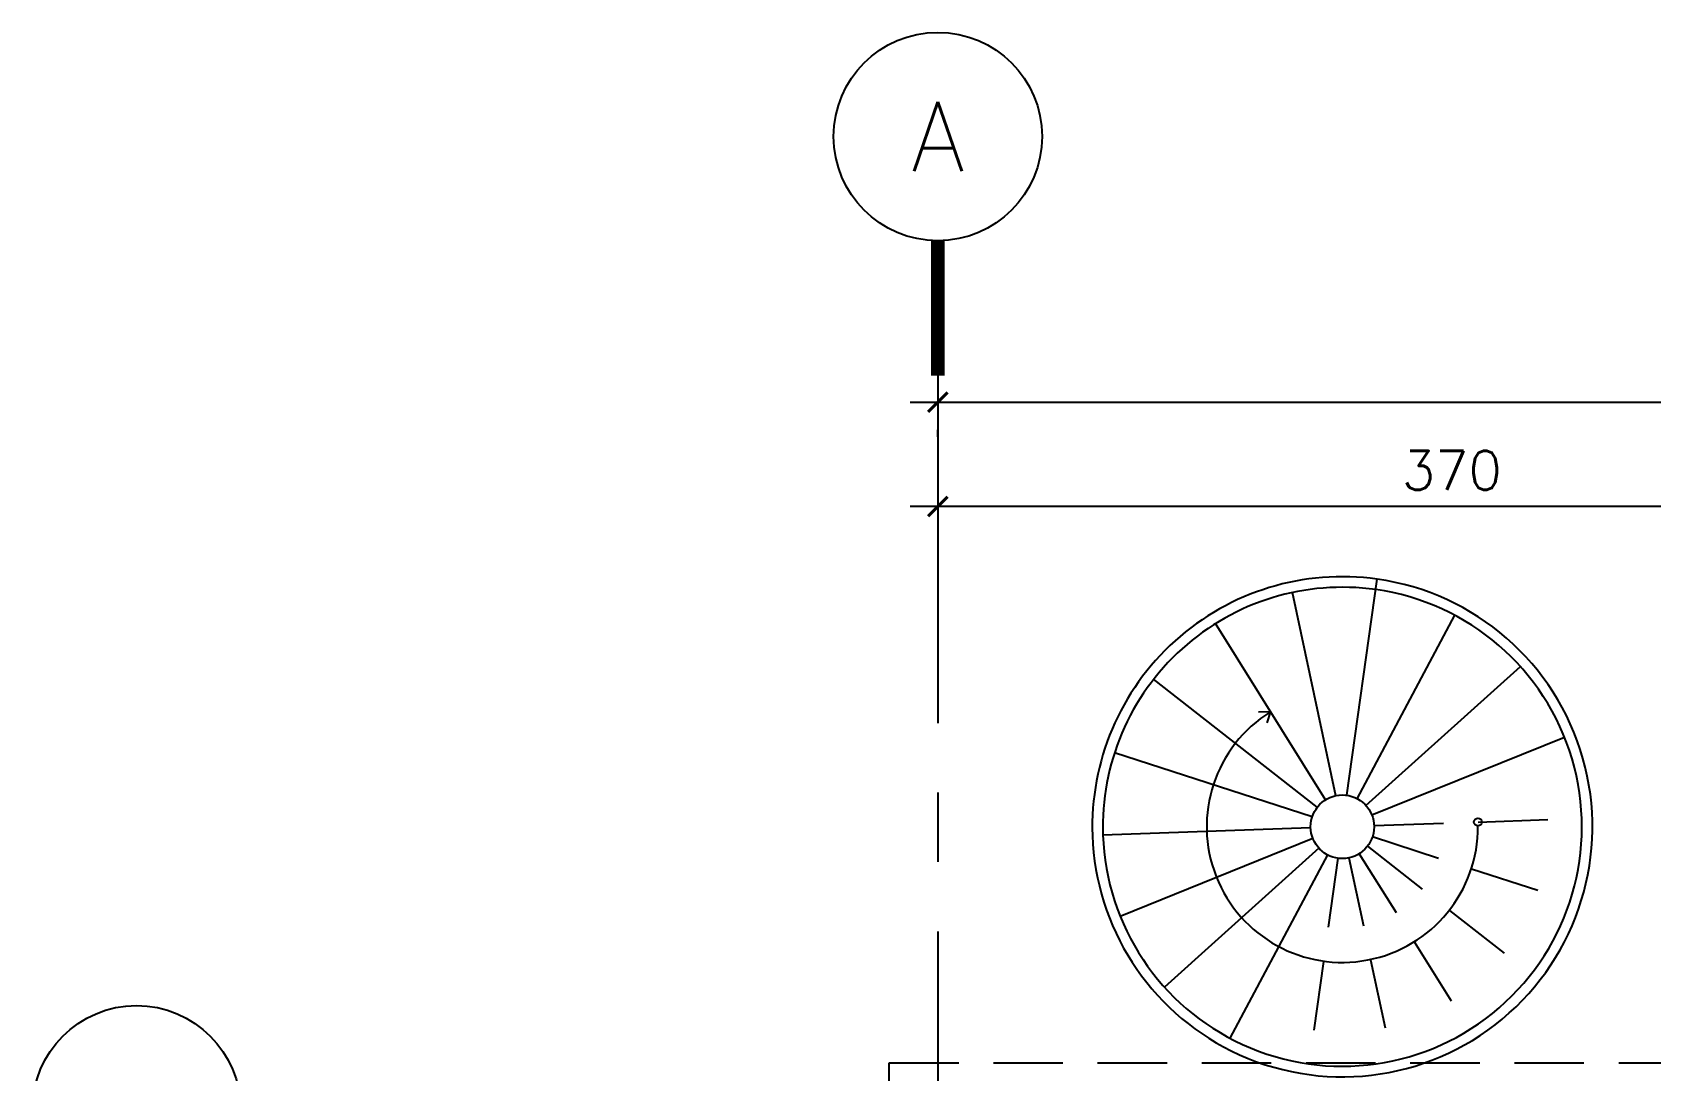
# Model space of a CAD drawing. Header units: centimetres. Extents: x -2093 to 438, y -64 to 4985.
# Drawn here: x -2093 to -1511, y 2710 to 3084 of the extents above; entities that cross this region are included whole.
import ezdxf
from ezdxf.enums import TextEntityAlignment as Align
from ezdxf.xclip import XClip

# ---------------------------------------------------------------- set-up
doc = ezdxf.new("R2010")
doc.units = ezdxf.units.CM
doc.header["$LTSCALE"] = 100
doc.header["$MEASUREMENT"] = 0
doc.header["$XCLIPFRAME"] = 0
for name, pattern in [('A0-01 FLOOR PLANS$0$HIDDEN', [0.375, 0.25, -0.125]), ('GRID$0$GRID$0$XREF GRID$0$GRIDS$0$CENTER', [2, 1.25, -0.25, 0.25, -0.25]), ('GRID$0$GRIDS$0$CENTER', [2, 1.25, -0.25, 0.25, -0.25])]:
    doc.linetypes.add(name, pattern=pattern)
for name, color, linetype in [('A0-01 FLOOR PLANS$0$HIDDEN -03', 8, 'A0-01 FLOOR PLANS$0$HIDDEN'), ('A0-01 FLOOR PLANS$0$STAIR', 4, 'Continuous'), ('A0-01 FLOOR PLANS$0$WALL-01', 7, 'Continuous'), ('DIM IN', 1, 'Continuous'), ('GRID$0$DIM IN', 1, 'Continuous'), ('GRID$0$GRID', 11, 'GRID$0$GRIDS$0$CENTER'), ('GRID$0$XREF GRID', 11, 'GRID$0$GRID$0$XREF GRID$0$GRIDS$0$CENTER')]:
    doc.layers.add(name, color=color, linetype=linetype)
doc.styles.add('GRID$0$GRIDS$0$18', font='romans.shx', dxfattribs={"width": 0.85, "height": 15})
doc.styles.add('GRID$0$ROMANS', font='romans')
doc.dimstyles.new('GRID$0$AS-17-100', dxfattribs={"dimtxt": 14, "dimasz": 7, "dimexe": 10, "dimexo": 25, "dimgap": 6, "dimtad": 1, "dimtoh": 1, "dimdec": 0, "dimdsep": 46, "dimtxsty": 'GRID$0$ROMANS', "dimblk1": 'GRID$0$_ARCHTICK', "dimblk2": 'GRID$0$_ARCHTICK', "dimsah": 1, "dimcen": 25, "dimdle": 10, "dimclrd": 1, "dimclre": 1, "dimclrt": 2, "dimadec": 0, "dimazin": 0, "dimtfac": 1, "dimtdec": 0, "dimtofl": 0, "dimtmove": 2, "dimatfit": 3, "dimldrblk": 'GRID$0$_ARCHTICK', "dimfxl": 1, "dimtolj": 1, "dimtzin": 0, "dimarcsym": 0})

# ---------------------------------------------------------------- blocks, each defined once
blk = doc.blocks.new('GRID$0$_ARCHTICK')
at = {"color": 0, "linetype": 'ByBlock', "const_width": 0.15}
blk.add_lwpolyline([(-0.5, -0.5), (0.5, 0.5)], dxfattribs=at)
blk = doc.blocks.new('*D445')
at = {"layer": 'Defpoints', "color": 0, "transparency": 16777216}
for p in [(-1767.5, 2960.33, 0), (-1397.5, 2950.81), (-1767.5, 2913.26)]:
    blk.add_point(p, dxfattribs=at)
at = {"layer": 'GRID$0$DIM IN', "color": 1, "lineweight": -2, "transparency": 16777216}
for p, q in [((-1767.5, 2935.33), (-1767.5, 2903.26)), ((-1397.5, 2925.81), (-1397.5, 2903.26)), ((-1387.5, 2913.26), (-1777.5, 2913.26))]:
    blk.add_line(p, q, dxfattribs=at)
at = {"layer": 'GRID$0$DIM IN', "color": 1, "lineweight": -2, "transparency": 16777216, "xscale": 7, "yscale": 7, "zscale": 7, "rotation": 180}
blk.add_blockref('GRID$0$_ARCHTICK', (-1767.5, 2913.26), dxfattribs=at)
at = {"layer": 'GRID$0$DIM IN', "color": 1, "lineweight": -2, "transparency": 16777216, "xscale": 7, "yscale": 7, "zscale": 7}
blk.add_blockref('GRID$0$_ARCHTICK', (-1397.5, 2913.26), dxfattribs=at)
at = {"layer": 'GRID$0$DIM IN', "color": 2, "transparency": 16777216, "insert": (-1582.5, 2926.26), "char_height": 14, "attachment_point": 5, "style": 'GRID$0$ROMANS'}
blk.add_mtext('\\A1;370', dxfattribs=at)
blk = doc.blocks.new('*D436')
at = {"layer": 'Defpoints', "color": 0, "transparency": 16777216}
for p in [(-1767.5, 2963.34, 0), (-417.5, 2963.34, 0), (-417.5, 2950.81)]:
    blk.add_point(p, dxfattribs=at)
at = {"layer": 'GRID$0$DIM IN', "color": 1, "lineweight": -2, "transparency": 16777216}
for p, q in [((-1777.5, 2950.81), (-407.5, 2950.81)), ((-1767.5, 2938.34), (-1767.5, 2940.81)), ((-417.5, 2938.34), (-417.5, 2940.81))]:
    blk.add_line(p, q, dxfattribs=at)
at = {"layer": 'GRID$0$DIM IN', "color": 1, "lineweight": -2, "transparency": 16777216, "xscale": 7, "yscale": 7, "zscale": 7, "rotation": 180}
blk.add_blockref('GRID$0$_ARCHTICK', (-1767.5, 2950.81), dxfattribs=at)
at = {"layer": 'GRID$0$DIM IN', "color": 1, "lineweight": -2, "transparency": 16777216, "xscale": 7, "yscale": 7, "zscale": 7}
blk.add_blockref('GRID$0$_ARCHTICK', (-417.5, 2950.81), dxfattribs=at)
at = {"layer": 'GRID$0$DIM IN', "color": 2, "transparency": 16777216, "insert": (-1092.5, 2963.81), "char_height": 14, "attachment_point": 5, "style": 'GRID$0$ROMANS'}
blk.add_mtext('\\A1;1350', dxfattribs=at)
blk = doc.blocks.new('GRID')
at = {"layer": 'GRID$0$XREF GRID'}
blk.add_line((-1767.5, 2960.33, 0), (-1767.5, 522.76), dxfattribs=at)
at = {"layer": 'GRID$0$XREF GRID', "color": 3, "linetype": 'Continuous', "const_width": 5, "elevation": 0}
blk.add_lwpolyline([(-1767.5, 3008.88), (-1767.5, 2960.33)], dxfattribs=at)
at = {"layer": 'GRID$0$XREF GRID', "color": 3, "linetype": 'Continuous'}
for centre in [(-1767.5, 3046.38, 0), (-2055.86, 2696.16)]:
    blk.add_circle(centre, 37.5, dxfattribs=at)
at = {"layer": 'GRID$0$GRID', "color": 4, "linetype": 'Continuous', "style": 'GRID$0$GRIDS$0$18'}
blk.add_text('A', height=25, dxfattribs=at).set_placement((-1767.5, 3046.38, 0), align=Align.MIDDLE)
at = {"layer": 'GRID$0$DIM IN'}
for base, p1, p2, picture, middle in [((-417.5, 2950.81), (-1767.5, 2963.34, 0), (-417.5, 2963.34, 0), '*D436', (-1092.5, 2963.81)), ((-1767.5, 2913.26), (-1397.5, 2950.81), (-1767.5, 2960.33, 0), '*D445', (-1582.5, 2926.26))]:
    dim = blk.add_linear_dim(base=base, p1=p1, p2=p2, dimstyle='GRID$0$AS-17-100', dxfattribs=at)
    dim.commit()
    dim.dimension.update_dxf_attribs({"geometry": picture, "text_midpoint": middle})
blk = doc.blocks.new('A0-01 FLOOR PLANS')
at = {"layer": 'A0-01 FLOOR PLANS$0$HIDDEN -03'}
for p, q in [((-1785, 2713), (-1320, 2713)), ((-1785, 793), (-1785, 2713))]:
    blk.add_line(p, q, dxfattribs=at)
at = {"layer": 'A0-01 FLOOR PLANS$0$STAIR'}
for p, q in [((-1620.35, 2809.32), (-1609.42, 2887.12)), ((-1624.32, 2809.18), (-1639.86, 2882.31)), ((-1628, 2807.69), (-1667.61, 2871.09)), ((-1616.57, 2808.09), (-1581.48, 2874.1)), ((-1613.44, 2805.65), (-1557.89, 2855.67)), ((-1630.95, 2805.04), (-1689.86, 2851.06)), ((-1611.34, 2802.28), (-1542.03, 2830.29)), ((-1632.81, 2801.53), (-1703.91, 2824.63)), ((-1633.36, 2797.6), (-1708.08, 2794.99)), ((-1632.54, 2793.72), (-1701.85, 2765.71)), ((-1632.54, 2793.72), (-1701.85, 2765.71)), ((-1630.43, 2790.35), (-1685.99, 2740.33)), ((-1630.43, 2790.35), (-1685.99, 2740.33)), ((-1627.31, 2787.91), (-1662.4, 2721.9)), ((-1627.31, 2787.91), (-1662.4, 2721.9))]:
    blk.add_line(p, q, dxfattribs=at)
at = {"layer": 'A0-01 FLOOR PLANS$0$STAIR', "linetype": 'A0-01 FLOOR PLANS$0$HIDDEN'}
for p, q in [((-1610.51, 2798.4), (-1535.8, 2801.01)), ((-1612.93, 2790.96), (-1554.02, 2744.94)), ((-1611.07, 2794.47), (-1539.97, 2771.37)), ((-1623.53, 2786.68), (-1633.93, 2712.65)), ((-1619.56, 2786.82), (-1604.02, 2713.69)), ((-1615.88, 2788.31), (-1576.26, 2724.91))]:
    blk.add_line(p, q, dxfattribs=at)
at = {"layer": 'A0-01 FLOOR PLANS$0$STAIR'}
blk.add_lwpolyline([(-1652.09, 2839.39), (-1647.85, 2839.46), (-1649.1, 2835.4)], dxfattribs=at)
for centre, radius in [((-1621.94, 2798), 11.43), ((-1573.16, 2799.7), 1.41)]:
    blk.add_circle(centre, radius, dxfattribs=at)
for radius, start, end in [(90, 82.00154, 182.00154), (86.19, 82.00154, 182.00154), (90, 243.62955, 82.00154), (86.19, 245.32933, 82.00154), (48.81, 122.00154, 0.34305), (90, 182.00154, 243.62955), (86.19, 182.00154, 245.32933)]:
    blk.add_arc((-1621.94, 2798), radius, start, end, dxfattribs=at)
at = {"layer": 'A0-01 FLOOR PLANS$0$WALL-01'}
blk.add_blockref('GRID', (0, 0), dxfattribs=at)

msp = doc.modelspace()

# ---------------------------------------------------------------- block references
at = {"layer": 'DIM IN'}
ref = msp.add_blockref('A0-01 FLOOR PLANS', (0, 0), dxfattribs=at)
XClip(ref).set_block_clipping_path([(-2776.1374472706, -63.5198747971), (-25.2799057033, 3544.9387921137)])

doc.saveas('drawing.dxf')
